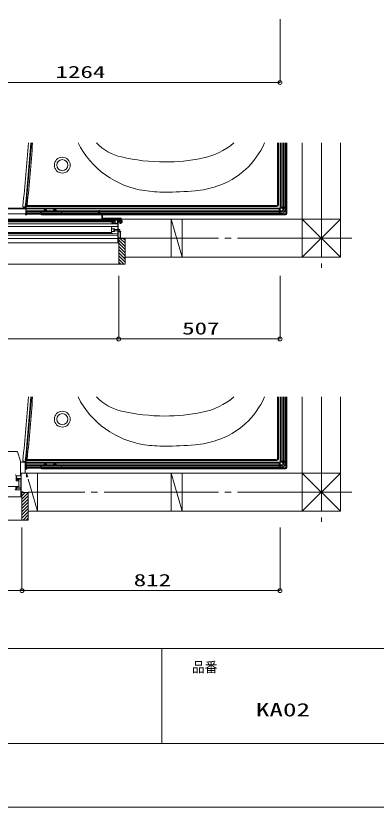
# Model space of a CAD drawing. Units: millimetres on the paper. Extents: x -305 to 305, y -152 to 152.
# Drawn here: x -94 to -37.3, y -148.5 to -23.9 of the extents above; entities that cross this region are included whole.
import ezdxf
from ezdxf.enums import TextEntityAlignment as Align

# ---------------------------------------------------------------- set-up
doc = ezdxf.new("R2010")
doc.units = ezdxf.units.MM
doc.linetypes.add('LONG_CHAIN', pattern=[21, 18, -1, 1, -1])
for name, color, linetype, lineweight in [('0-0_0', 7, 'Continuous', 9), ('0-1_VIEW0001', 7, 'Continuous', 9), ('0-2_1図面枠', 7, 'Continuous', 9), ('0-3_図面枠', 3, 'Continuous', 9), ('0-4_DEFPOINTS', 7, 'Continuous', 9)]:
    doc.layers.add(name, color=color, linetype=linetype, lineweight=lineweight)
doc.styles.add('ＭＳ ゴシック', font='')
doc.styles.get('ＭＳ ゴシック').set_extended_font_data('MS Gothic')

# ---------------------------------------------------------------- blocks, each defined once
blk = doc.blocks.new('_ORIGIN')
at = {"layer": '0-0_0'}
blk.add_line((0, 0), (-1, 0), dxfattribs=at)
blk.add_circle((0, 0), 0.5, dxfattribs=at)

msp = doc.modelspace()

# ---------------------------------------------------------------- linework, layer by layer
at = {"layer": '0-0_0'}
for p, q in [((-52.434, -24.448), (-52.434, -34.407)), ((-53.034, -34.407), (-115.034, -34.407)), ((-77.809, -64.825), (-77.809, -74.784)), ((-77.809, -64.825), (-77.809, -74.784)), ((-52.434, -64.825), (-52.434, -74.784)), ((-78.409, -74.784), (-153.634, -74.784)), ((-53.034, -74.784), (-77.209, -74.784)), ((-93.034, -104.448), (-93.034, -114.407)), ((-52.434, -104.448), (-52.434, -114.407)), ((-93.034, -104.825), (-93.034, -114.408)), ((-93.634, -114.408), (-153.734, -114.408)), ((-53.034, -114.407), (-92.434, -114.407)), ((-71.017, -123.498), (-71.017, -138.498))]:
    msp.add_line(p, q, dxfattribs=at)
at = {"layer": '0-1_VIEW0001'}
for p, q in [((-52.818, -53.526), (-52.818, -43.908)), ((-52.684, -53.659), (-52.684, -43.908)), ((-52.434, -43.908), (-52.434, -54.134)), ((-52.284, -43.908), (-52.284, -54.009)), ((-51.984, -54.459), (-51.984, -43.908)), ((-51.852, -54.441), (-51.852, -43.908)), ((-51.834, -54.459), (-51.834, -43.908)), ((-51.634, -54.459), (-51.634, -43.908)), ((-51.534, -55.009), (-51.534, -43.908)), ((-51.534, -43.908), (-51.534, -54.159)), ((-51.374, -55.009), (-51.374, -43.908)), ((-48.934, -43.908), (-48.934, -61.908)), ((-42.934, -43.908), (-42.934, -61.908)), ((-92.434, -54.159), (-152.259, -54.159)), ((-152.259, -54.159), (-52.459, -54.159)), ((-115.034, -54.309), (-52.584, -54.309)), ((-92.736, -54.047), (-92.35, -54.05)), ((-92.434, -54.307), (-92.434, -54.308)), ((-92.434, -54.308), (-92.434, -54.378)), ((-92.434, -54.378), (-92.434, -54.773)), ((-92.434, -54.773), (-92.434, -54.872)), ((-92.384, -54.625), (-92.384, -53.658)), ((-92.208, -53.776), (-92.384, -53.658)), ((-92.367, -54.659), (-92.384, -54.625)), ((-92.367, -54.609), (-92.367, -54.009)), ((-92.367, -54.659), (-92.367, -54.609)), ((-89.532, -54.609), (-92.367, -54.609)), ((-90.066, -54.659), (-92.367, -54.659)), ((-52.934, -53.909), (-92.267, -53.909)), ((-90.109, -54.759), (-92.236, -54.795)), ((-53.068, -53.776), (-92.097, -53.776)), ((-90.163, -54.734), (-90.109, -54.733)), ((-90.109, -54.735), (-90.109, -54.759)), ((-90.109, -54.759), (-90.109, -54.919)), ((-89.991, -54.741), (-90.009, -54.759)), ((-52.134, -54.759), (-90.009, -54.759)), ((-90.009, -54.859), (-90.009, -54.759)), ((-89.991, -54.741), (-89.991, -54.734)), ((-52.152, -54.741), (-89.991, -54.741)), ((-88.032, -54.609), (-89.186, -54.609)), ((-52.134, -54.609), (-87.686, -54.609)), ((-80.892, -54.558), (-80.952, -54.757)), ((-80.884, -54.615), (-80.927, -54.76)), ((-80.892, -54.539), (-80.877, -54.539)), ((-80.892, -54.558), (-80.892, -54.539)), ((-80.884, -55.227), (-80.884, -54.493)), ((-80.884, -54.615), (-80.884, -54.539)), ((-80.884, -54.615), (-80.877, -54.539)), ((-80.802, -54.59), (-80.877, -54.539)), ((-80.802, -55.039), (-80.802, -54.59)), ((-52.584, -54.309), (-52.584, -55.059)), ((-52.434, -54.184), (-52.434, -55.059)), ((-52.409, -54.159), (-51.534, -54.159)), ((-52.284, -54.009), (-51.534, -54.009)), ((-77.484, -55.908), (-115.724, -55.908)), ((-115.034, -55.059), (-81.057, -55.059)), ((-92.45, -55.059), (-92.453, -55.259)), ((-92.292, -55.259), (-92.453, -55.259)), ((-92.434, -54.872), (-92.434, -54.958)), ((-92.434, -54.932), (-92.334, -54.94)), ((-92.434, -55.159), (-92.434, -54.958)), ((-92.434, -55.159), (-86.784, -55.061)), ((-92.234, -55.156), (-92.434, -55.159)), ((-92.334, -54.956), (-92.334, -54.879)), ((-90.109, -54.919), (-92.334, -54.956)), ((-92.256, -56.09), (-92.309, -55.908)), ((-92.308, -55.908), (-92.308, -56.09)), ((-92.241, -55.156), (-92.242, -55.21)), ((-92.234, -55.156), (-92.234, -54.955)), ((-90.558, -55.908), (-90.558, -56.09)), ((-90.105, -55.183), (-90.106, -55.119)), ((-83.434, -55.219), (-89.96, -55.219)), ((-52.134, -54.959), (-89.909, -54.959)), ((-86.784, -55.061), (-86.784, -54.863)), ((-83.493, -55.06), (-83.465, -55.088)), ((-83.434, -55.219), (-83.435, -55.158)), ((-83.434, -55.219), (-83.434, -55.159)), ((-83.434, -55.219), (-80.464, -55.219)), ((-83.334, -55.059), (-81.057, -55.059)), ((-81.109, -54.959), (-80.464, -54.959)), ((-81.109, -55.039), (-81.109, -54.959)), ((-80.464, -55.039), (-81.109, -55.039)), ((-81.059, -55.039), (-81.054, -55.095)), ((-80.997, -55.039), (-80.997, -54.959)), ((-80.884, -55.091), (-80.884, -54.909)), ((-80.772, -55.039), (-80.772, -54.959)), ((-80.709, -55.039), (-80.714, -55.095)), ((-80.711, -55.059), (-80.464, -55.059)), ((-80.711, -55.059), (-80.464, -55.059)), ((-80.464, -55.779), (-80.464, -55.039)), ((-80.384, -55.059), (-51.584, -55.059)), ((-80.384, -55.059), (-52.434, -55.059)), ((-80.384, -55.219), (-51.584, -55.219)), ((-77.484, -55.859), (-80.384, -55.859)), ((-78.884, -56.17), (-78.884, -56.034)), ((-78.859, -56.009), (-77.484, -56.009)), ((-78.834, -56.064), (-78.834, -56.119)), ((-77.484, -56.589), (-77.484, -55.859)), ((-77.484, -56.024), (-77.484, -56.569)), ((-77.404, -56.589), (-77.404, -55.859)), ((-42.932, -55.908), (-77.404, -55.908)), ((-67.809, -61.908), (-69.559, -55.908)), ((-69.558, -55.908), (-69.558, -61.908)), ((-67.808, -55.908), (-67.808, -61.908)), ((-48.934, -55.906), (-42.932, -61.908)), ((-42.932, -55.908), (-48.934, -61.909)), ((-114.984, -56.67), (-77.959, -56.67)), ((-114.884, -57.07), (-77.984, -57.07)), ((-78.559, -56.33), (-113.976, -56.33)), ((-78.559, -56.17), (-113.915, -56.17)), ((-78.884, -56.09), (-113.884, -56.09)), ((-78.959, -58.019), (-78.959, -57.25)), ((-78.884, -56.376), (-78.884, -56.423)), ((-78.838, -56.324), (-78.88, -56.365)), ((-78.849, -56.47), (-78.499, -56.58)), ((-77.959, -57.059), (-78.843, -57.126)), ((-78.839, -56.415), (-78.839, -56.394)), ((-78.835, -56.384), (-78.798, -56.348)), ((-78.485, -56.537), (-78.829, -56.43)), ((-78.809, -56.319), (-78.828, -56.319)), ((-78.809, -56.144), (-78.809, -56.17)), ((-78.794, -56.337), (-78.794, -56.334)), ((-78.559, -56.17), (-78.559, -56.33)), ((-78.509, -56.187), (-78.509, -56.187)), ((-78.469, -56.584), (-77.959, -56.584)), ((-78.444, -56.195), (-78.444, -56.198)), ((-78.44, -56.209), (-78.418, -56.23)), ((-78.398, -56.102), (-78.439, -56.175)), ((-78.39, -56.18), (-78.371, -56.146)), ((-78.373, -56.211), (-78.387, -56.198)), ((-78.384, -56.094), (-78.385, -56.094)), ((-78.369, -56.138), (-78.369, -56.109)), ((-77.974, -56.524), (-77.974, -56.158)), ((-77.959, -56.569), (-77.959, -56.549)), ((-77.959, -57.059), (-77.959, -58.209)), ((-77.216, -56.294), (-77.951, -56.294)), ((-77.853, -56.212), (-77.904, -56.287)), ((-77.829, -56.294), (-77.904, -56.287)), ((-77.904, -56.287), (-77.904, -56.302)), ((-77.829, -56.294), (-77.904, -56.294)), ((-77.853, -56.377), (-77.904, -56.302)), ((-77.886, -56.302), (-77.904, -56.302)), ((-77.886, -56.302), (-77.686, -56.362)), ((-77.439, -56.212), (-77.853, -56.212)), ((-77.853, -56.377), (-77.439, -56.377)), ((-77.829, -56.294), (-77.684, -56.337)), ((-77.739, -56.321), (-77.739, -56.212)), ((-77.739, -56.377), (-77.739, -56.346)), ((-77.405, -56.187), (-77.485, -56.187)), ((-77.405, -56.412), (-77.485, -56.412)), ((-77.404, -56.589), (-77.484, -56.589)), ((-77.439, -56.381), (-77.439, -56.187)), ((-77.429, -56.208), (-77.439, -56.208)), ((-77.429, -56.381), (-77.439, -56.381)), ((-77.404, -56.119), (-77.348, -56.124)), ((-77.404, -56.469), (-77.348, -56.465)), ((-113.534, -58.013), (-78.959, -58.013)), ((-113.534, -58.153), (-78.716, -58.153)), ((-113.534, -58.46), (-77.984, -58.46)), ((-78.959, -57.434), (-78.459, -57.434)), ((-78.959, -57.834), (-78.459, -57.834)), ((-77.959, -58.209), (-78.843, -58.143)), ((-78.459, -57.634), (-78.459, -57.384)), ((-77.959, -57.534), (-78.459, -57.534)), ((-78.459, -57.884), (-78.459, -57.634)), ((-77.959, -57.734), (-78.459, -57.734)), ((-78.389, -57.534), (-77.729, -57.534)), ((-78.389, -57.734), (-77.729, -57.734)), ((-77.729, -57.534), (-77.659, -57.569)), ((-77.659, -57.699), (-77.729, -57.734)), ((-77.659, -57.569), (-77.659, -57.699)), ((-77.534, -57.904), (-77.484, -57.904)), ((-77.484, -57.874), (-77.484, -57.904)), ((-152.206, -58.955), (-77.959, -58.955)), ((-151.225, -59.66), (-77.809, -59.66)), ((-77.809, -58.937), (-77.809, -63.012)), ((-77.809, -58.937), (-76.809, -58.937)), ((-76.809, -60.213), (-77.809, -59.213)), ((-76.809, -60.713), (-77.809, -59.713)), ((-76.81, -59.718), (-77.59, -58.937)), ((-76.81, -59.218), (-77.09, -58.937)), ((-76.809, -58.937), (-76.809, -63.012)), ((-76.809, -61.213), (-77.809, -60.213)), ((-76.809, -61.713), (-77.809, -60.713)), ((-76.809, -62.208), (-77.809, -61.208)), ((-76.809, -62.703), (-77.809, -61.703)), ((-76.995, -63.012), (-77.809, -62.198)), ((-42.934, -61.908), (-76.884, -61.908)), ((-76.809, -63.012), (-155.234, -63.012)), ((-77.49, -63.012), (-77.809, -62.693)), ((-52.818, -93.526), (-52.818, -83.908)), ((-52.684, -93.659), (-52.684, -83.908)), ((-52.434, -83.908), (-52.434, -94.134)), ((-52.284, -83.908), (-52.284, -94.009)), ((-51.984, -94.459), (-51.984, -83.908)), ((-51.852, -94.441), (-51.852, -83.908)), ((-51.834, -94.459), (-51.834, -83.908)), ((-51.634, -94.459), (-51.634, -83.908)), ((-51.534, -83.908), (-51.534, -94.159)), ((-51.534, -95.009), (-51.534, -83.908)), ((-51.374, -95.009), (-51.374, -83.908)), ((-48.934, -83.908), (-48.934, -101.908)), ((-42.934, -83.908), (-42.934, -101.908)), ((-93.816, -92.509), (-123.563, -92.509)), ((-93.739, -92.563), (-93.243, -94.021)), ((-93.242, -94.03), (-93.242, -96.334)), ((-93.242, -94.159), (-52.459, -94.159)), ((-92.434, -94.159), (-93.242, -94.159)), ((-92.534, -94.159), (-93.242, -94.159)), ((-92.736, -94.047), (-92.35, -94.05)), ((-92.534, -94.559), (-92.534, -94.159)), ((-92.534, -94.309), (-52.584, -94.309)), ((-92.459, -94.559), (-92.534, -94.559)), ((-92.534, -95.909), (-92.534, -94.599)), ((-92.534, -94.599), (-92.459, -94.599)), ((-92.459, -94.599), (-92.459, -94.559)), ((-92.434, -94.307), (-92.434, -94.308)), ((-92.434, -94.308), (-92.434, -94.378)), ((-92.434, -94.378), (-92.434, -94.773)), ((-92.384, -94.625), (-92.384, -93.658)), ((-92.208, -93.776), (-92.384, -93.658)), ((-92.367, -94.659), (-92.384, -94.625)), ((-92.367, -94.609), (-92.367, -94.009)), ((-92.367, -94.659), (-92.367, -94.609)), ((-89.532, -94.609), (-92.367, -94.609)), ((-90.066, -94.659), (-92.367, -94.659)), ((-52.934, -93.909), (-92.267, -93.909)), ((-53.068, -93.776), (-92.097, -93.776)), ((-88.032, -94.609), (-89.186, -94.609)), ((-52.134, -94.609), (-87.686, -94.609)), ((-52.584, -94.309), (-52.584, -95.059)), ((-52.434, -94.184), (-52.434, -95.059)), ((-52.409, -94.159), (-51.534, -94.159)), ((-52.284, -94.009), (-51.534, -94.009)), ((-93.129, -98.869), (-93.129, -95.909)), ((-93.129, -95.909), (-92.534, -95.909)), ((-92.534, -95.059), (-52.434, -95.059)), ((-42.932, -95.908), (-92.534, -95.908)), ((-92.45, -95.059), (-92.453, -95.259)), ((-92.292, -95.259), (-92.453, -95.259)), ((-92.434, -94.773), (-92.434, -94.872)), ((-92.434, -94.872), (-92.434, -94.958)), ((-92.434, -94.932), (-92.334, -94.94)), ((-92.434, -95.159), (-92.434, -94.958)), ((-92.434, -95.159), (-86.784, -95.061)), ((-92.234, -95.156), (-92.434, -95.159)), ((-92.334, -94.956), (-92.334, -94.879)), ((-90.109, -94.919), (-92.334, -94.956)), ((-92.126, -96.535), (-92.309, -95.908)), ((-92.308, -95.908), (-92.308, -96.535)), ((-92.241, -95.156), (-92.242, -95.21)), ((-90.109, -94.759), (-92.236, -94.795)), ((-92.234, -95.156), (-92.234, -94.955)), ((-90.558, -95.908), (-90.558, -101.908)), ((-90.163, -94.734), (-90.109, -94.733)), ((-90.109, -94.735), (-90.109, -94.759)), ((-90.109, -94.759), (-90.109, -94.919)), ((-90.105, -95.183), (-90.106, -95.119)), ((-89.991, -94.741), (-90.009, -94.759)), ((-52.134, -94.759), (-90.009, -94.759)), ((-90.009, -94.859), (-90.009, -94.759)), ((-89.991, -94.741), (-89.991, -94.734)), ((-52.152, -94.741), (-89.991, -94.741)), ((-83.434, -95.219), (-89.96, -95.219)), ((-52.134, -94.959), (-89.909, -94.959)), ((-86.784, -95.061), (-86.784, -94.863)), ((-83.493, -95.06), (-83.465, -95.088)), ((-83.434, -95.219), (-83.435, -95.158)), ((-83.434, -95.219), (-83.434, -95.159)), ((-83.434, -95.219), (-51.584, -95.219)), ((-83.334, -95.059), (-51.584, -95.059)), ((-67.809, -101.908), (-69.559, -95.908)), ((-69.558, -95.908), (-69.558, -101.908)), ((-67.808, -95.908), (-67.808, -101.908)), ((-48.934, -95.906), (-42.932, -101.908)), ((-42.932, -95.908), (-48.934, -101.909)), ((-93.934, -97.134), (-93.934, -96.334)), ((-93.474, -97.134), (-93.934, -97.134)), ((-93.242, -96.334), (-93.867, -96.334)), ((-93.867, -96.334), (-93.867, -97.134)), ((-93.129, -96.734), (-93.834, -96.734)), ((-93.834, -96.734), (-93.834, -96.934)), ((-93.834, -96.934), (-93.729, -96.934)), ((-93.789, -96.784), (-93.504, -96.784)), ((-93.789, -96.884), (-93.789, -96.784)), ((-93.729, -96.884), (-93.789, -96.884)), ((-93.777, -97.134), (-93.775, -97.134)), ((-93.729, -96.934), (-93.729, -96.884)), ((-93.504, -96.884), (-93.579, -96.884)), ((-93.579, -96.884), (-93.579, -96.934)), ((-93.579, -96.934), (-93.459, -96.934)), ((-93.547, -97.134), (-93.549, -97.134)), ((-93.534, -97.184), (-93.444, -97.184)), ((-93.534, -97.934), (-93.534, -97.184)), ((-93.504, -96.784), (-93.504, -96.884)), ((-93.459, -96.784), (-93.184, -96.784)), ((-93.459, -96.934), (-93.459, -96.784)), ((-93.184, -96.784), (-93.184, -98.209)), ((-90.559, -101.908), (-92.034, -96.851)), ((-93.474, -97.984), (-115.569, -97.984)), ((-93.984, -98.51), (-93.984, -97.984)), ((-93.859, -98.51), (-93.859, -97.984)), ((-93.784, -98.134), (-93.834, -98.134)), ((-93.784, -98.209), (-93.784, -98.134)), ((-93.184, -98.209), (-93.784, -98.209)), ((-93.444, -97.934), (-93.534, -97.934)), ((-93.184, -98.259), (-93.184, -99.659)), ((-151.348, -99.659), (-93.172, -99.659)), ((-93.235, -98.509), (-94.159, -98.509)), ((-93.169, -99.659), (-93.034, -99.659)), ((-93.134, -98.909), (-92.834, -98.909)), ((-93.134, -99.609), (-93.134, -98.909)), ((-93.034, -99.609), (-93.134, -99.609)), ((-92.834, -98.869), (-93.129, -98.869)), ((-93.034, -98.96), (-93.034, -103.285)), ((-92.509, -98.96), (-93.034, -99.484)), ((-93.009, -98.96), (-93.034, -98.984)), ((-92.034, -98.96), (-93.034, -98.96)), ((-92.034, -98.984), (-93.034, -99.984)), ((-92.034, -99.484), (-93.034, -100.484)), ((-93.034, -99.659), (-93.034, -99.609)), ((-92.834, -98.909), (-92.834, -98.869)), ((-92.034, -98.96), (-92.034, -103.285)), ((-92.034, -99.984), (-93.034, -100.984)), ((-92.034, -100.484), (-93.034, -101.484)), ((-92.034, -100.984), (-93.034, -101.984)), ((-92.034, -101.479), (-93.034, -102.479)), ((-92.034, -101.974), (-93.034, -102.974)), ((-42.934, -101.908), (-92.034, -101.908)), ((-155.334, -103.285), (-92.034, -103.285)), ((-92.034, -102.469), (-92.849, -103.285)), ((-92.034, -102.964), (-92.354, -103.285))]:
    msp.add_line(p, q, dxfattribs=at)
at = {"layer": '0-1_VIEW0001', "linetype": 'LONG_CHAIN'}
for p, q in [((-45.934, -43.908), (-45.934, -63.587)), ((-41.12, -58.908), (-77.484, -58.908)), ((-45.934, -83.908), (-45.934, -103.587)), ((-41.12, -98.908), (-92.034, -98.908))]:
    msp.add_line(p, q, dxfattribs=at)
at = {"layer": '0-1_VIEW0001'}
for points in [[(-90.163, -54.734), (-90.27, -54.735), (-92.336, -54.77)], [(-80.967, -55.039), (-80.967, -54.59), (-80.892, -54.539)], [(-77.484, -55.779), (-80.384, -55.779), (-80.384, -55.039)], [(-78.884, -56.034), (-78.877, -56.017), (-78.859, -56.009)], [(-77.959, -59.659), (-77.959, -56.064), (-78.834, -56.064)], [(-77.484, -56.584), (-77.659, -56.584), (-77.659, -56.544), (-77.529, -56.544), (-77.529, -56.064), (-77.909, -56.064), (-77.909, -57.859), (-77.684, -57.859), (-77.684, -57.809), (-77.639, -57.809), (-77.639, -57.859), (-77.499, -57.859)], [(-78.88, -56.365), (-78.883, -56.37), (-78.884, -56.376)], [(-78.884, -56.423), (-78.874, -56.452), (-78.849, -56.47)], [(-78.839, -56.394), (-78.838, -56.389), (-78.835, -56.384)], [(-78.829, -56.43), (-78.836, -56.424), (-78.839, -56.415)], [(-78.828, -56.319), (-78.834, -56.321), (-78.838, -56.324)], [(-78.834, -56.119), (-78.831, -56.127), (-78.824, -56.129), (-78.813, -56.134), (-78.809, -56.144)], [(-78.794, -56.334), (-78.798, -56.324), (-78.809, -56.319)], [(-78.798, -56.348), (-78.795, -56.343), (-78.794, -56.337)], [(-78.499, -56.58), (-78.484, -56.583), (-78.469, -56.584)], [(-78.469, -56.539), (-78.477, -56.539), (-78.485, -56.537)], [(-78.414, -56.241), (-78.414, -56.539), (-78.469, -56.539)], [(-78.439, -56.175), (-78.443, -56.185), (-78.444, -56.195)], [(-78.444, -56.198), (-78.443, -56.204), (-78.44, -56.209)], [(-78.418, -56.23), (-78.415, -56.235), (-78.414, -56.241)], [(-78.385, -56.094), (-78.393, -56.097), (-78.398, -56.102)], [(-78.387, -56.198), (-78.392, -56.189), (-78.39, -56.18)], [(-78.369, -56.109), (-78.373, -56.099), (-78.384, -56.094)], [(-78.369, -56.222), (-78.37, -56.216), (-78.373, -56.211)], [(-78.371, -56.146), (-78.37, -56.142), (-78.369, -56.138)], [(-78.019, -56.124), (-78.019, -56.539), (-78.369, -56.539), (-78.369, -56.222)], [(-77.969, -56.147), (-77.977, -56.097), (-78.019, -56.124)], [(-77.974, -56.158), (-77.973, -56.152), (-77.969, -56.147)], [(-77.959, -56.549), (-77.961, -56.542), (-77.967, -56.537), (-77.972, -56.531), (-77.974, -56.524)], [(-77.286, -56.192), (-77.377, -56.237), (-77.407, -56.294)], [(-77.286, -56.397), (-77.377, -56.352), (-77.407, -56.294)], [(-77.534, -57.904), (-77.534, -58.864), (-77.484, -58.864), (-77.484, -58.909), (-77.909, -58.909), (-77.909, -59.609), (-77.809, -59.609), (-77.809, -59.659)], [(-77.499, -57.859), (-77.488, -57.864), (-77.484, -57.874)], [(-90.163, -94.734), (-90.27, -94.735), (-92.336, -94.77)], [(-93.934, -96.334), (-93.978, -96.228), (-94.084, -96.184)], [(-93.444, -97.184), (-93.437, -97.181), (-93.434, -97.174), (-93.446, -97.146), (-93.474, -97.134)], [(-93.834, -98.134), (-93.834, -98.259), (-93.184, -98.259)], [(-93.474, -97.984), (-93.446, -97.973), (-93.434, -97.944), (-93.437, -97.937), (-93.444, -97.934)]]:
    msp.add_lwpolyline(points, dxfattribs=at)
msp.add_lwpolyline([(-77.909, -57.904), (-77.579, -57.904), (-77.579, -58.864), (-77.909, -58.864)], close=True, dxfattribs=at)
for centre, radius in [((-86.684, -47.409), 1.25), ((-86.684, -47.409), 0.875), ((-89.359, -54.509), 0.2), ((-89.359, -54.509), 0.113), ((-87.859, -54.509), 0.2), ((-87.859, -54.509), 0.113), ((-86.684, -87.409), 1.25), ((-86.684, -87.409), 0.875), ((-89.359, -94.509), 0.2), ((-89.359, -94.509), 0.113), ((-87.859, -94.509), 0.2), ((-87.859, -94.509), 0.113)]:
    msp.add_circle(centre, radius, dxfattribs=at)
for centre, radius, start, end in [((-491.434, -14.159), 400.525, 354.30831, 355.74053), ((-491.434, -14.159), 400.909, 354.31329, 355.74462), ((-491.434, -14.159), 401, 354.34726, 355.74559), ((-491.434, -14.159), 401.187, 354.34874, 355.74758), ((-71.717, -37.575), 14, 206.89275, 261.67971), ((-75.564, -38.333), 8, 224.17883, 256.84989), ((-66.827, -35.539), 11, 281.23472, 310.46806), ((-66.313, -38.881), 12.5, 288.46728, 336.28925), ((-70.559, -16.909), 30, 256.84989, 269.99999), ((-70.559, -16.909), 30, 270.00001, 281.32804), ((-67.105, -36.51), 15, 274.95444, 288.46728), ((-70.559, -29.659), 22, 261.67971, 270), ((-70.559, 3.341), 55, 269.99999, 274.95444), ((-53.068, -53.526), 0.25, 270, 0), ((-92.734, -53.897), 0.15, 174.30831, 269.5), ((-92.349, -53.9), 0.15, 174.31329, 269.5), ((-92.284, -54.307), 0.15, 91, 180), ((-92.284, -54.456), 0.15, 90.91362, 180), ((-92.284, -54.521), 0.15, 90.91362, 180), ((-92.334, -54.87), 0.1, 90.96524, 180), ((-92.267, -54.009), 0.1, 90, 180), ((-92.234, -54.879), 0.1, 90.96524, 180), ((-92.234, -54.895), 0.1, 90.96524, 180), ((-92.097, -53.676), 0.1, 174.34874, 270), ((-90.066, -54.734), 0.075, 0, 90), ((-80.939, -54.757), 0.0124, 180, 347.19096), ((-52.934, -53.659), 0.25, 270, 0), ((-52.459, -54.184), 0.025, 360, 90), ((-52.409, -54.134), 0.025, 180, 270), ((-52.152, -54.441), 0.3, 270, 0), ((-52.134, -54.459), 0.3, 270, 0), ((-52.134, -54.459), 0.5, 270, 0), ((-52.134, -54.459), 0.15, 270, 0), ((-92.292, -55.209), 0.05, 270, 359), ((-89.96, -54.909), 0.31, 222.85141, 270), ((-89.909, -54.859), 0.1, 180, 270), ((-83.535, -55.159), 0.1, 1.01715, 90), ((-83.334, -55.159), 0.1, 90, 180), ((-80.989, -55.09), 0.065, 185, 254.11915), ((-80.884, -54.719), 0.45, 254.11915, 285.88085), ((-80.779, -55.09), 0.065, 285.88085, 355), ((-80.464, -55.039), 0.08, 0, 90), ((-80.384, -55.779), 0.08, 180, 270), ((-77.484, -55.859), 0.08, 0, 90), ((-51.584, -55.009), 0.21, 270, 0), ((-51.584, -55.009), 0.05, 270, 0), ((-78.834, -57.25), 0.125, 94.28915, 180), ((-77.686, -56.35), 0.0124, 270, 77.19096), ((-77.429, -56.183), 0.025, 271.06262, 0), ((-77.429, -56.406), 0.025, 0, 90), ((-77.354, -56.189), 0.065, 15.88085, 85), ((-77.354, -56.4), 0.065, 275, 344.11915), ((-77.724, -56.294), 0.45, 344.11915, 15.88085), ((-78.834, -58.019), 0.125, 180, 265.71085), ((-78.374, -57.634), 0.21, 117.28096, 242.71904), ((-78.467, -57.455), 0.0077, 0, 117.28096), ((-78.467, -57.814), 0.0077, 242.71904, 0), ((-491.434, -54.159), 400.525, 354.30831, 355.74053), ((-491.434, -54.159), 400.909, 354.31329, 355.74462), ((-491.434, -54.159), 401, 354.34726, 355.74559), ((-491.434, -54.159), 401.187, 354.34874, 355.74758), ((-71.717, -77.575), 14, 206.89275, 261.67971), ((-75.564, -78.333), 8, 224.17883, 256.84989), ((-66.827, -75.539), 11, 281.23472, 310.46806), ((-66.313, -78.881), 12.5, 288.46728, 336.28925), ((-70.559, -56.909), 30, 256.84989, 269.99999), ((-70.559, -56.909), 30, 270.00001, 281.32804), ((-67.105, -76.51), 15, 274.95444, 288.46728), ((-70.559, -69.659), 22, 261.67971, 270), ((-70.559, -36.659), 55, 269.99999, 274.95444), ((-93.827, -92.609), 0.1, 27.46532, 83.22597), ((-93.267, -94.03), 0.025, 0.00282, 22.30093), ((-92.734, -93.897), 0.15, 174.30831, 269.5), ((-92.349, -93.9), 0.15, 174.31329, 269.5), ((-92.284, -94.307), 0.15, 91, 180), ((-92.284, -94.456), 0.15, 90.91362, 180), ((-92.284, -94.521), 0.15, 90.91362, 180), ((-92.267, -94.009), 0.1, 90, 180), ((-92.097, -93.676), 0.1, 174.34874, 270), ((-90.066, -94.734), 0.075, 0, 90), ((-53.068, -93.526), 0.25, 270, 0), ((-52.934, -93.659), 0.25, 270, 0), ((-52.459, -94.184), 0.025, 360, 90), ((-52.409, -94.134), 0.025, 180, 270), ((-52.152, -94.441), 0.3, 270, 0), ((-52.134, -94.459), 0.3, 270, 0), ((-52.134, -94.459), 0.5, 270, 0), ((-52.134, -94.459), 0.15, 270, 0), ((-92.334, -94.87), 0.1, 90.96524, 180), ((-92.234, -94.879), 0.1, 90.96524, 180), ((-92.234, -94.895), 0.1, 90.96524, 180), ((-92.292, -95.209), 0.05, 270, 359), ((-89.96, -94.909), 0.31, 222.85141, 270), ((-89.909, -94.859), 0.1, 180, 270), ((-83.535, -95.159), 0.1, 1.01715, 90), ((-83.334, -95.159), 0.1, 90, 180), ((-51.584, -95.009), 0.21, 270, 0), ((-51.584, -95.009), 0.05, 270, 0)]:
    msp.add_arc(centre, radius, start, end, dxfattribs=at)
at = {"layer": '0-3_図面枠'}
msp.add_line((-291.017, -123.498), (108.983, -123.498), dxfattribs=at)
msp.add_lwpolyline([(-291.017, -138.498), (108.983, -138.498), (108.983, 138.502), (-291.017, 138.502)], close=True, dxfattribs=at)
at = {"layer": '0-4_DEFPOINTS'}
msp.add_line((118.983, -148.498), (-301.017, -148.498), dxfattribs=at)

# ---------------------------------------------------------------- block references
at = {"layer": '0-0_0', "xscale": 0.6, "yscale": 0.6}
for p in [(-52.434, -34.407), (-77.809, -74.784), (-52.434, -74.784), (-93.034, -114.408), (-52.434, -114.407)]:
    msp.add_blockref('_ORIGIN', p, dxfattribs=at)
at = {"layer": '0-0_0', "xscale": 0.6, "yscale": 0.6, "rotation": 180}
for p in [(-77.809, -74.784), (-93.034, -114.407)]:
    msp.add_blockref('_ORIGIN', p, dxfattribs=at)

# ---------------------------------------------------------------- texts
at = {"layer": '0-0_0', "style": 'ＭＳ ゴシック', "width": 1.5}
for s, p in [('1264', (-87.745, -34.278)), ('507', (-67.832, -74.655)), ('812', (-75.448, -114.278))]:
    msp.add_text(s, height=1.921, dxfattribs=at).set_placement(p, align=Align.BOTTOM_LEFT)
at = {"layer": '0-2_1図面枠', "style": 'ＭＳ ゴシック'}
for s, height, width, p in [('品番', 1.628, 0.9, (-66.276, -127.759)), ('KA02', 2.089, 1.5, (-56.239, -134.834))]:
    msp.add_text(s, height=height, dxfattribs=dict(at, width=width)).set_placement(p, align=Align.BOTTOM_LEFT)

doc.saveas('drawing.dxf')
